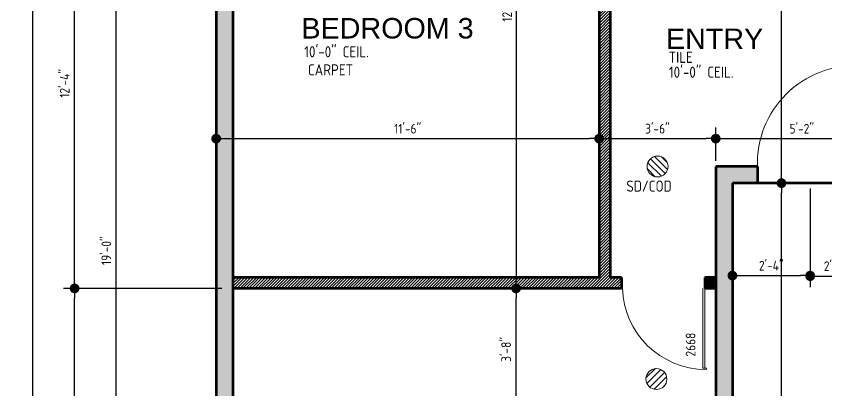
# Model space of a CAD drawing. Header units: feet. Extents: x 57903 to 63568, y -124112 to -112262.
# Drawn here: x 62827.3 to 63119.3, y -123863.7 to -123728.5 of the extents above; entities that cross this region are included whole.
import ezdxf

# ---------------------------------------------------------------- set-up
doc = ezdxf.new("R2010")
doc.units = ezdxf.units.FT
doc.header["$LTSCALE"] = 30
doc.header["$MEASUREMENT"] = 0
doc.linetypes.add('Solid', pattern=[0])
for name, color, linetype, lineweight in [('DIMS', 137, 'Continuous', 15), ('DOORS', 157, 'Continuous', 9), ('DOORTEXT', 253, 'Continuous', 20), ('HATCH', 123, 'Continuous', 0), ('ROOM LBLS', 253, 'Continuous', 30), ('TEXT LBLS', 81, 'Continuous', 18), ('WALLS', 7, 'Continuous', 60)]:
    doc.layers.add(name, color=color, linetype=linetype, lineweight=lineweight)
doc.styles.add('ARCH', font='ARCHITXT.SHX')
doc.styles.add('SWIS72', font='swissel.ttf', dxfattribs={"height": 4.5})
doc.styles.add('TEXT1', font='ARCHITXT.shx')
doc.dimstyles.new('ARCHITECTURAL', dxfattribs={"dimtxt": 3.5, "dimasz": 3.5, "dimexe": 4, "dimexo": 2, "dimgap": 1.5, "dimtad": 1, "dimdec": 1, "dimzin": 3, "dimdsep": 46, "dimlunit": 4, "dimtxsty": 'ARCH', "dimblk": 'DOT', "dimcen": 0.0625, "dimadec": 0, "dimazin": 0, "dimtfac": 1, "dimtdec": 1, "dimtix": 1, "dimtofl": 0, "dimtmove": 1, "dimatfit": 2, "dimldrblk": 'DOTSMALL', "dimfxl": 1, "dimtolj": 1, "dimtzin": 0, "dimarcsym": 0})

# ---------------------------------------------------------------- blocks, each defined once
blk = doc.blocks.new('_Dot')
at = {"layer": 'DIMS', "color": 0, "lineweight": -2}
blk.add_line((-0.5, 0), (-1, 0), dxfattribs=at)
at = {"layer": 'DIMS', "color": 0, "const_width": 0.5}
blk.add_lwpolyline([(-0.25, 0, 1), (0.25, 0, 1)], format="xyb", close=True, dxfattribs=at)
blk = doc.blocks.new('*D124')
at = {"layer": 'Defpoints', "color": 0, "linetype": 'Solid', "transparency": 16777216}
for p in [(63085.31, -123788.74), (63113.31, -123788.74), (63113.31, -123822.11)]:
    blk.add_point(p, dxfattribs=at)
at = {"layer": 'DIMS', "color": 0, "linetype": 'Solid', "lineweight": -2, "transparency": 16777216}
for p, q in [((63085.31, -123790.74), (63085.31, -123826.11)), ((63113.31, -123790.74), (63113.31, -123826.11)), ((63088.81, -123822.11), (63109.81, -123822.11))]:
    blk.add_line(p, q, dxfattribs=at)
at = {"layer": 'DIMS', "color": 0, "linetype": 'Solid', "lineweight": -2, "transparency": 16777216, "xscale": 3.5, "yscale": 3.5, "zscale": 3.5, "rotation": 180}
blk.add_blockref('_Dot', (63085.31, -123822.11), dxfattribs=at)
at = {"layer": 'DIMS', "color": 0, "linetype": 'Solid', "lineweight": -2, "transparency": 16777216, "xscale": 3.5, "yscale": 3.5, "zscale": 3.5}
blk.add_blockref('_Dot', (63113.31, -123822.11), dxfattribs=at)
at = {"layer": 'DIMS', "color": 0, "linetype": 'Solid', "transparency": 16777216, "insert": (63099.31, -123818.53), "char_height": 3.5, "attachment_point": 5, "style": 'ARCH'}
blk.add_mtext('\\A1;2\'-4"', dxfattribs=at)
blk = doc.blocks.new('_DotSmall')
at = {"layer": 'DIMS', "color": 0, "const_width": 0.5}
blk.add_lwpolyline([(-0.0625, 0, 1), (0.0625, 0, 1)], format="xyb", close=True, dxfattribs=at)
blk = doc.blocks.new('*D125')
at = {"layer": 'Defpoints', "color": 0, "linetype": 'Solid', "transparency": 16777216}
for p in [(63113.31, -123790.74), (63141.31, -123790.93), (63141.31, -123822.3)]:
    blk.add_point(p, dxfattribs=at)
at = {"layer": 'DIMS', "color": 0, "linetype": 'Solid', "lineweight": -2, "transparency": 16777216}
for p, q in [((63113.31, -123792.74), (63113.31, -123826.3)), ((63141.31, -123792.93), (63141.31, -123826.3)), ((63116.81, -123822.3), (63137.81, -123822.3))]:
    blk.add_line(p, q, dxfattribs=at)
at = {"layer": 'DIMS', "color": 0, "linetype": 'Solid', "lineweight": -2, "transparency": 16777216, "xscale": 3.5, "yscale": 3.5, "zscale": 3.5, "rotation": 180}
blk.add_blockref('_Dot', (63113.31, -123822.3), dxfattribs=at)
at = {"layer": 'DIMS', "color": 0, "linetype": 'Solid', "lineweight": -2, "transparency": 16777216, "xscale": 3.5, "yscale": 3.5, "zscale": 3.5}
blk.add_blockref('_Dot', (63141.31, -123822.3), dxfattribs=at)
at = {"layer": 'DIMS', "color": 0, "linetype": 'Solid', "transparency": 16777216, "insert": (63122.69, -123818.72), "char_height": 3.5, "attachment_point": 5, "style": 'ARCH'}
blk.add_mtext('\\A1;2\'-4"', dxfattribs=at)
blk = doc.blocks.new('*D126')
at = {"layer": 'Defpoints', "color": 0, "linetype": 'Solid', "transparency": 16777216}
for p in [(62899.31, -123763.3), (63037.31, -123772.69), (63037.31, -123776.91)]:
    blk.add_point(p, dxfattribs=at)
at = {"layer": 'DIMS', "color": 0, "linetype": 'Solid', "lineweight": -2, "transparency": 16777216}
for p, q in [((62899.31, -123765.3), (62899.31, -123776.69)), ((63037.31, -123774.91), (63037.31, -123768.69)), ((62902.81, -123772.69), (63033.81, -123772.69))]:
    blk.add_line(p, q, dxfattribs=at)
at = {"layer": 'DIMS', "color": 0, "linetype": 'Solid', "lineweight": -2, "transparency": 16777216, "xscale": 3.5, "yscale": 3.5, "zscale": 3.5, "rotation": 180}
blk.add_blockref('_Dot', (62899.31, -123772.69), dxfattribs=at)
at = {"layer": 'DIMS', "color": 0, "linetype": 'Solid', "lineweight": -2, "transparency": 16777216, "xscale": 3.5, "yscale": 3.5, "zscale": 3.5}
blk.add_blockref('_Dot', (63037.31, -123772.69), dxfattribs=at)
at = {"layer": 'DIMS', "color": 0, "linetype": 'Solid', "transparency": 16777216, "insert": (62968.31, -123769.11), "char_height": 3.5, "attachment_point": 5, "style": 'ARCH'}
blk.add_mtext('\\A1;11\'-6"', dxfattribs=at)
blk = doc.blocks.new('*D167')
at = {"layer": 'Defpoints', "color": 0, "linetype": 'Solid', "transparency": 16777216}
for p in [(63079.31, -123772.69), (63079.31, -123782.74), (63037.31, -123792.49)]:
    blk.add_point(p, dxfattribs=at)
at = {"layer": 'DIMS', "color": 0, "linetype": 'Solid', "lineweight": -2, "transparency": 16777216}
for p, q in [((63037.31, -123790.49), (63037.31, -123768.69)), ((63079.31, -123780.74), (63079.31, -123768.69)), ((63040.81, -123772.69), (63075.81, -123772.69))]:
    blk.add_line(p, q, dxfattribs=at)
at = {"layer": 'DIMS', "color": 0, "linetype": 'Solid', "lineweight": -2, "transparency": 16777216, "xscale": 3.5, "yscale": 3.5, "zscale": 3.5, "rotation": 180}
blk.add_blockref('_Dot', (63037.31, -123772.69), dxfattribs=at)
at = {"layer": 'DIMS', "color": 0, "linetype": 'Solid', "lineweight": -2, "transparency": 16777216, "xscale": 3.5, "yscale": 3.5, "zscale": 3.5}
blk.add_blockref('_Dot', (63079.31, -123772.69), dxfattribs=at)
at = {"layer": 'DIMS', "color": 0, "linetype": 'Solid', "transparency": 16777216, "insert": (63058.31, -123769.11), "char_height": 3.5, "attachment_point": 5, "style": 'ARCH'}
blk.add_mtext('\\A1;3\'-6"', dxfattribs=at)
blk = doc.blocks.new('*D168')
at = {"layer": 'Defpoints', "color": 0, "linetype": 'Solid', "transparency": 16777216}
for p in [(63141.31, -123772.69), (63141.31, -123779.89), (63079.31, -123782.74)]:
    blk.add_point(p, dxfattribs=at)
at = {"layer": 'DIMS', "color": 0, "linetype": 'Solid', "lineweight": -2, "transparency": 16777216}
for p, q in [((63079.31, -123780.74), (63079.31, -123768.69)), ((63141.31, -123777.89), (63141.31, -123768.69)), ((63082.81, -123772.69), (63137.81, -123772.69))]:
    blk.add_line(p, q, dxfattribs=at)
at = {"layer": 'DIMS', "color": 0, "linetype": 'Solid', "lineweight": -2, "transparency": 16777216, "xscale": 3.5, "yscale": 3.5, "zscale": 3.5, "rotation": 180}
blk.add_blockref('_Dot', (63079.31, -123772.69), dxfattribs=at)
at = {"layer": 'DIMS', "color": 0, "linetype": 'Solid', "lineweight": -2, "transparency": 16777216, "xscale": 3.5, "yscale": 3.5, "zscale": 3.5}
blk.add_blockref('_Dot', (63141.31, -123772.69), dxfattribs=at)
at = {"layer": 'DIMS', "color": 0, "linetype": 'Solid', "transparency": 16777216, "insert": (63110.31, -123769.11), "char_height": 3.5, "attachment_point": 5, "style": 'ARCH'}
blk.add_mtext('\\A1;5\'-2"', dxfattribs=at)
blk = doc.blocks.new('*D29')
at = {"layer": 'Defpoints', "color": 0, "linetype": 'Solid', "transparency": 16777216}
for p in [(62863.31, -123704.74), (62887.01, -123704.74), (62887.27, -123932.74)]:
    blk.add_point(p, dxfattribs=at)
at = {"layer": 'DIMS', "color": 0, "linetype": 'Solid', "lineweight": -2, "transparency": 16777216}
for p, q in [((62885.01, -123704.74), (62859.31, -123704.74)), ((62863.31, -123929.24), (62863.31, -123708.24)), ((62885.27, -123932.74), (62859.31, -123932.74))]:
    blk.add_line(p, q, dxfattribs=at)
at = {"layer": 'DIMS', "color": 0, "linetype": 'Solid', "lineweight": -2, "transparency": 16777216, "xscale": 3.5, "yscale": 3.5, "zscale": 3.5}
for p, rotation in [((62863.31, -123704.74), 90), ((62863.31, -123932.74), 270)]:
    blk.add_blockref('_Dot', p, dxfattribs=dict(at, rotation=rotation))
at = {"layer": 'DIMS', "color": 0, "linetype": 'Solid', "transparency": 16777216, "insert": (62859.73, -123813.11), "char_height": 3.5, "attachment_point": 5, "rotation": 90, "style": 'ARCH'}
blk.add_mtext('\\A1;19\'-0"', dxfattribs=at)
blk = doc.blocks.new('*D33')
at = {"layer": 'Defpoints', "color": 0, "linetype": 'Solid', "transparency": 16777216}
for p in [(62848.31, -123826.74), (62903.31, -123826.74), (62899.31, -123970.74)]:
    blk.add_point(p, dxfattribs=at)
at = {"layer": 'DIMS', "color": 0, "linetype": 'Solid', "lineweight": -2, "transparency": 16777216}
for p, q in [((62901.31, -123826.74), (62844.31, -123826.74)), ((62848.31, -123967.24), (62848.31, -123830.24)), ((62897.31, -123970.74), (62844.31, -123970.74))]:
    blk.add_line(p, q, dxfattribs=at)
at = {"layer": 'DIMS', "color": 0, "linetype": 'Solid', "lineweight": -2, "transparency": 16777216, "xscale": 3.5, "yscale": 3.5, "zscale": 3.5}
for p, rotation in [((62848.31, -123826.74), 90), ((62848.31, -123970.74), 270)]:
    blk.add_blockref('_Dot', p, dxfattribs=dict(at, rotation=rotation))
at = {"layer": 'DIMS', "color": 0, "linetype": 'Solid', "transparency": 16777216, "insert": (62844.73, -123898.74), "char_height": 3.5, "attachment_point": 5, "rotation": 90, "style": 'ARCH'}
blk.add_mtext('\\A1;12\'-0"', dxfattribs=at)
blk = doc.blocks.new('*D34')
at = {"layer": 'Defpoints', "color": 0, "linetype": 'Solid', "transparency": 16777216}
for p in [(62848.31, -123678.74), (62903.31, -123678.74), (62903.31, -123826.74)]:
    blk.add_point(p, dxfattribs=at)
at = {"layer": 'DIMS', "color": 0, "linetype": 'Solid', "lineweight": -2, "transparency": 16777216}
for p, q in [((62901.31, -123678.74), (62844.31, -123678.74)), ((62848.31, -123823.24), (62848.31, -123682.24)), ((62901.31, -123826.74), (62844.31, -123826.74))]:
    blk.add_line(p, q, dxfattribs=at)
at = {"layer": 'DIMS', "color": 0, "linetype": 'Solid', "lineweight": -2, "transparency": 16777216, "xscale": 3.5, "yscale": 3.5, "zscale": 3.5}
for p, rotation in [((62848.31, -123678.74), 90), ((62848.31, -123826.74), 270)]:
    blk.add_blockref('_Dot', p, dxfattribs=dict(at, rotation=rotation))
at = {"layer": 'DIMS', "color": 0, "linetype": 'Solid', "transparency": 16777216, "insert": (62844.73, -123752.74), "char_height": 3.5, "attachment_point": 5, "rotation": 90, "style": 'ARCH'}
blk.add_mtext('\\A1;12\'-4"', dxfattribs=at)
blk = doc.blocks.new('*D39')
at = {"layer": 'Defpoints', "color": 0, "linetype": 'Solid', "transparency": 16777216}
for p in [(62833.31, -123178.74), (62899.31, -123178.74), (62899.31, -123970.74)]:
    blk.add_point(p, dxfattribs=at)
at = {"layer": 'DIMS', "color": 0, "linetype": 'Solid', "lineweight": -2, "transparency": 16777216}
for p, q in [((62897.31, -123178.74), (62829.31, -123178.74)), ((62833.31, -123967.24), (62833.31, -123182.24)), ((62897.31, -123970.74), (62829.31, -123970.74))]:
    blk.add_line(p, q, dxfattribs=at)
at = {"layer": 'DIMS', "color": 0, "linetype": 'Solid', "lineweight": -2, "transparency": 16777216, "xscale": 3.5, "yscale": 3.5, "zscale": 3.5}
for p, rotation in [((62833.31, -123178.74), 90), ((62833.31, -123970.74), 270)]:
    blk.add_blockref('_Dot', p, dxfattribs=dict(at, rotation=rotation))
at = {"layer": 'DIMS', "color": 0, "linetype": 'Solid', "transparency": 16777216, "insert": (62829.73, -123574.74), "char_height": 3.5, "attachment_point": 5, "rotation": 90, "style": 'ARCH'}
blk.add_mtext('\\A1;66\'-0"', dxfattribs=at)
blk = doc.blocks.new('*D43')
at = {"layer": 'Defpoints', "color": 0, "linetype": 'Solid', "transparency": 16777216}
for p in [(62998.16, -123678.74), (62993.86, -123826.74), (63007.36, -123826.74)]:
    blk.add_point(p, dxfattribs=at)
at = {"layer": 'DIMS', "color": 0, "linetype": 'Solid', "lineweight": -2, "transparency": 16777216}
for p, q in [((63000.16, -123678.74), (63011.36, -123678.74)), ((63007.36, -123682.24), (63007.36, -123823.24)), ((62995.86, -123826.74), (63011.36, -123826.74))]:
    blk.add_line(p, q, dxfattribs=at)
at = {"layer": 'DIMS', "color": 0, "linetype": 'Solid', "lineweight": -2, "transparency": 16777216, "xscale": 3.5, "yscale": 3.5, "zscale": 3.5}
for p, rotation in [((63007.36, -123678.74), 90), ((63007.36, -123826.74), 270)]:
    blk.add_blockref('_Dot', p, dxfattribs=dict(at, rotation=rotation))
at = {"layer": 'DIMS', "color": 0, "linetype": 'Solid', "transparency": 16777216, "insert": (63004.15, -123725.29), "char_height": 3.5, "attachment_point": 5, "rotation": 90, "style": 'ARCH'}
blk.add_mtext('\\A1;12\'-4"', dxfattribs=at)
blk = doc.blocks.new('*D46')
at = {"layer": 'Defpoints', "color": 0, "linetype": 'Solid', "transparency": 16777216}
for p in [(63085.31, -123788.74), (63102.98, -123788.74), (63085.31, -123970.74)]:
    blk.add_point(p, dxfattribs=at)
at = {"layer": 'DIMS', "color": 0, "linetype": 'Solid', "lineweight": -2, "transparency": 16777216}
for p, q in [((63087.31, -123788.74), (63106.98, -123788.74)), ((63102.98, -123967.24), (63102.98, -123792.24)), ((63087.31, -123970.74), (63106.98, -123970.74))]:
    blk.add_line(p, q, dxfattribs=at)
at = {"layer": 'DIMS', "color": 0, "linetype": 'Solid', "lineweight": -2, "transparency": 16777216, "xscale": 3.5, "yscale": 3.5, "zscale": 3.5}
for p, rotation in [((63102.98, -123788.74), 90), ((63102.98, -123970.74), 270)]:
    blk.add_blockref('_Dot', p, dxfattribs=dict(at, rotation=rotation))
at = {"layer": 'DIMS', "color": 0, "linetype": 'Solid', "transparency": 16777216, "insert": (63099.4, -123913.44), "char_height": 3.5, "attachment_point": 5, "rotation": 90, "style": 'ARCH'}
blk.add_mtext('\\A1;15\'-2"', dxfattribs=at)
blk = doc.blocks.new('*D47')
at = {"layer": 'Defpoints', "color": 0, "linetype": 'Solid', "transparency": 16777216}
for p in [(63082.31, -123686.74), (63102.98, -123686.74), (63088.31, -123788.74)]:
    blk.add_point(p, dxfattribs=at)
at = {"layer": 'DIMS', "color": 0, "linetype": 'Solid', "lineweight": -2, "transparency": 16777216}
for p, q in [((63084.31, -123686.74), (63106.98, -123686.74)), ((63102.98, -123785.24), (63102.98, -123690.24)), ((63090.31, -123788.74), (63106.98, -123788.74))]:
    blk.add_line(p, q, dxfattribs=at)
at = {"layer": 'DIMS', "color": 0, "linetype": 'Solid', "lineweight": -2, "transparency": 16777216, "xscale": 3.5, "yscale": 3.5, "zscale": 3.5}
for p, rotation in [((63102.98, -123686.74), 90), ((63102.98, -123788.74), 270)]:
    blk.add_blockref('_Dot', p, dxfattribs=dict(at, rotation=rotation))
at = {"layer": 'DIMS', "color": 0, "linetype": 'Solid', "transparency": 16777216, "insert": (63099.4, -123720.78), "char_height": 3.5, "attachment_point": 5, "rotation": 90, "style": 'ARCH'}
blk.add_mtext('\\A1;8\'-6"', dxfattribs=at)
blk = doc.blocks.new('*D52')
at = {"layer": 'Defpoints', "color": 0, "linetype": 'Solid', "transparency": 16777216}
for p in [(63007.36, -123826.74), (63020.56, -123826.74), (63049.96, -123870.74)]:
    blk.add_point(p, dxfattribs=at)
at = {"layer": 'DIMS', "color": 0, "linetype": 'Solid', "lineweight": -2, "transparency": 16777216}
for p, q in [((63018.56, -123826.74), (63003.36, -123826.74)), ((63007.36, -123867.24), (63007.36, -123830.24)), ((63047.96, -123870.74), (63003.36, -123870.74))]:
    blk.add_line(p, q, dxfattribs=at)
at = {"layer": 'DIMS', "color": 0, "linetype": 'Solid', "lineweight": -2, "transparency": 16777216, "xscale": 3.5, "yscale": 3.5, "zscale": 3.5}
for p, rotation in [((63007.36, -123826.74), 90), ((63007.36, -123870.74), 270)]:
    blk.add_blockref('_Dot', p, dxfattribs=dict(at, rotation=rotation))
at = {"layer": 'DIMS', "color": 0, "linetype": 'Solid', "transparency": 16777216, "insert": (63003.77, -123848.74), "char_height": 3.5, "attachment_point": 5, "rotation": 90, "style": 'ARCH'}
blk.add_mtext('\\A1;3\'-8"', dxfattribs=at)

msp = doc.modelspace()

# ---------------------------------------------------------------- hatches: boundary and pattern name
at = {"layer": 'HATCH', "linetype": 'Solid'}
h = msp.add_hatch(dxfattribs=at)
h.set_pattern_fill('ANSI31', color=256, scale=6, style=0)
h.paths.add_polyline_path([(63045.31, -123822.74), (63041.31, -123822.74), (63041.31, -123686.74), (63067.31, -123686.74), (63067.31, -123674.74), (63033.31, -123674.74), (63033.31, -123678.74), (63037.31, -123678.74), (63037.31, -123822.74), (62905.31, -123822.74), (62905.31, -123826.74), (63045.31, -123826.74)])
at = {"layer": 'HATCH'}
h = msp.add_hatch(color=9, dxfattribs=at)
h.dxf.hatch_style = 1
h.set_gradient(color1=(199, 200, 202), color2=(147, 149, 152), name='INVCYLINDER')
h.paths.add_polyline_path([(62905.31, -123722.74), (62899.31, -123722.74), (62899.31, -123866.74), (62905.31, -123866.74)])
h = msp.add_hatch(color=9, dxfattribs=at)
h.dxf.hatch_style = 1
h.set_gradient(color1=(199, 200, 202), color2=(147, 149, 152), name='INVCYLINDER')
h.paths.add_polyline_path([(63085.31, -123788.74), (63094.31, -123788.74), (63094.31, -123782.74), (63079.31, -123782.74), (63079.31, -123960.74), (63047.4, -123960.74), (63047.4, -123966.74), (63085.31, -123966.74)])
at = {"layer": 'HATCH', "linetype": 'Solid'}
h = msp.add_hatch(dxfattribs=at)
h.set_pattern_fill('ANSI31', color=256)
h.paths.add_polyline_path([(63079.31, -123822.74), (63075.31, -123822.74), (63075.31, -123826.74), (63079.31, -123826.74)])
at = {"layer": 'TEXT LBLS', "ltscale": 0.5}
h = msp.add_hatch(dxfattribs=at)
h.set_pattern_fill('ANSI31', color=256, scale=13.3, angle=-90, style=0)
h.set_pattern_definition([(315, (55759.9768, -122740.5411), (1.17556502, 1.17556502), [])])
h.paths.add_polyline_path([(63058.34, -123778.98, 1), (63058.34, -123786.52, 1)])
h = msp.add_hatch(dxfattribs=at)
h.set_pattern_fill('ANSI31', color=256, scale=13.3, style=0)
h.set_pattern_definition([(45, (61818.403, -130972.6359), (-1.17556502, 1.17556502), [])])
h.paths.add_polyline_path([(63054.15, -123859.42, 1), (63061.69, -123859.42, 1)])

# ---------------------------------------------------------------- linework, layer by layer
at = {"layer": 'DOORS'}
for p, q in [((63074.64, -123826.74), (63074.64, -123855.52)), ((63075.31, -123826.74), (63075.31, -123855.52)), ((63075.92, -123855.52), (63074.64, -123855.52))]:
    msp.add_line(p, q, dxfattribs=at)
for centre, radius, start, end in [((63129.57, -123781.63), 35.28, 87.8457, 181.8069), ((63075.73, -123825.96), 30, 181.253, 270), ((63075.72, -123855.62), 0.336, 270.9922, 351.1058), ((63075.92, -123855.66), 0.134, 351.1058, 90)]:
    msp.add_arc(centre, radius, start, end, dxfattribs=at)
at = {"layer": 'TEXT LBLS', "ltscale": 0.5}
for centre in [(63058.34, -123782.75), (63057.92, -123859.42)]:
    msp.add_circle(centre, 3.77, dxfattribs=at)
at = {"layer": 'WALLS'}
for p, q in [((63037.31, -123678.74), (63037.31, -123796.74)), ((63037.31, -123678.74), (63037.31, -123822.74)), ((63041.31, -123686.74), (63041.31, -123822.74)), ((62899.31, -123722.74), (62899.31, -123914.74)), ((62905.31, -123722.74), (62905.31, -123914.74)), ((63079.31, -123782.74), (63079.31, -123960.74)), ((63094.31, -123782.74), (63079.31, -123782.74)), ((63094.31, -123782.74), (63094.31, -123788.74)), ((63085.31, -123788.74), (63085.31, -123970.74)), ((63094.31, -123788.74), (63085.31, -123788.74)), ((63130.31, -123788.74), (63094.31, -123788.74)), ((63037.31, -123822.74), (62905.31, -123822.74)), ((63045.31, -123822.74), (63041.31, -123822.74)), ((63045.31, -123822.74), (63043.31, -123822.74)), ((63045.31, -123822.74), (63045.31, -123826.74)), ((63079.31, -123822.74), (63075.31, -123822.74)), ((63075.31, -123822.74), (63075.31, -123826.74)), ((63045.31, -123826.74), (62905.31, -123826.74)), ((63079.31, -123826.74), (63075.31, -123826.74))]:
    msp.add_line(p, q, dxfattribs=at)

# ---------------------------------------------------------------- texts
at = {"layer": 'DOORTEXT', "color": 7, "style": 'TEXT1'}
msp.add_text('2668', height=3.5, rotation=90, dxfattribs=at).set_placement((63071.99, -123851.31))
at = {"layer": 'ROOM LBLS', "style": 'SWIS72'}
for s, p in [('BEDROOM 3', (62930.04, -123736.56, 0)), ('ENTRY ', (63061.37, -123740.38))]:
    msp.add_text(s, height=7.4, dxfattribs=at).set_placement(p)
at = {"layer": 'TEXT LBLS', "color": 253, "style": 'TEXT1'}
for s, p in [('10\'-0" CEIL.', (62931.05, -123743.34)), ('TILE', (63062.35, -123745.36, 0)), ('CARPET', (62932.37, -123749.86)), ('10\'-0" CEIL.', (63062.42, -123750.71, 0))]:
    msp.add_text(s, height=4, dxfattribs=at).set_placement(p)
at = {"layer": 'TEXT LBLS', "ltscale": 0.5, "style": 'TEXT1'}
msp.add_text('SD/COD', height=3.99, dxfattribs=at).set_placement((63047.09, -123791.82))

# ---------------------------------------------------------------- dimensions: what is measured, and where the dimension line sits
at = {"layer": 'DIMS', "linetype": 'Solid'}
for base, p1, p2, angle, picture, middle in [((62833.31, -123178.74), (62899.31, -123970.74), (62899.31, -123178.74), 90, '*D39', (62829.73, -123574.74)), ((62848.31, -123678.74), (62903.31, -123826.74), (62903.31, -123678.74), 90, '*D34', (62844.73, -123752.74)), ((63037.31, -123772.69), (62899.31, -123763.3), (63037.31, -123776.91), 180, '*D126', (62968.31, -123769.11)), ((63079.31, -123772.69), (63037.31, -123792.49), (63079.31, -123782.74), 180, '*D167', (63058.31, -123769.11)), ((63141.31, -123772.69), (63079.31, -123782.74), (63141.31, -123779.89), 180, '*D168', (63110.31, -123769.11)), ((63113.31, -123822.11), (63085.31, -123788.74), (63113.31, -123788.74), 180, '*D124', (63099.31, -123818.53)), ((62848.31, -123826.74), (62899.31, -123970.74), (62903.31, -123826.74), 90, '*D33', (62844.73, -123898.74)), ((63007.36, -123826.74), (63049.96, -123870.74), (63020.56, -123826.74), 90, '*D52', (63003.77, -123848.74))]:
    dim = msp.add_linear_dim(base=base, p1=p1, p2=p2, angle=angle, dimstyle='ARCHITECTURAL', dxfattribs=at)
    dim.commit()
    dim.dimension.update_dxf_attribs({"geometry": picture, "text_midpoint": middle})
for base, p1, p2, angle, picture, middle in [((63007.36, -123826.74), (62998.16, -123678.74), (62993.86, -123826.74), 90, '*D43', (63007.73, -123725.29)), ((63102.98, -123686.74), (63088.31, -123788.74), (63082.31, -123686.74), 90, '*D47', (63102.98, -123720.78)), ((62863.31, -123704.74), (62887.27, -123932.74), (62887.01, -123704.74), 90, '*D29', (62863.31, -123813.11)), ((63102.98, -123788.74), (63085.31, -123970.74), (63085.31, -123788.74), 90, '*D46', (63102.98, -123913.44)), ((63141.31, -123822.3), (63113.31, -123790.74), (63141.31, -123790.93), 180, '*D125', (63122.69, -123822.3))]:
    dim = msp.add_linear_dim(base=base, p1=p1, p2=p2, angle=angle, dimstyle='ARCHITECTURAL', dxfattribs=at)
    dim.commit()
    dim.dimension.update_dxf_attribs({"geometry": picture, "text_midpoint": middle, "dimtype": 128})

doc.saveas('drawing.dxf')
